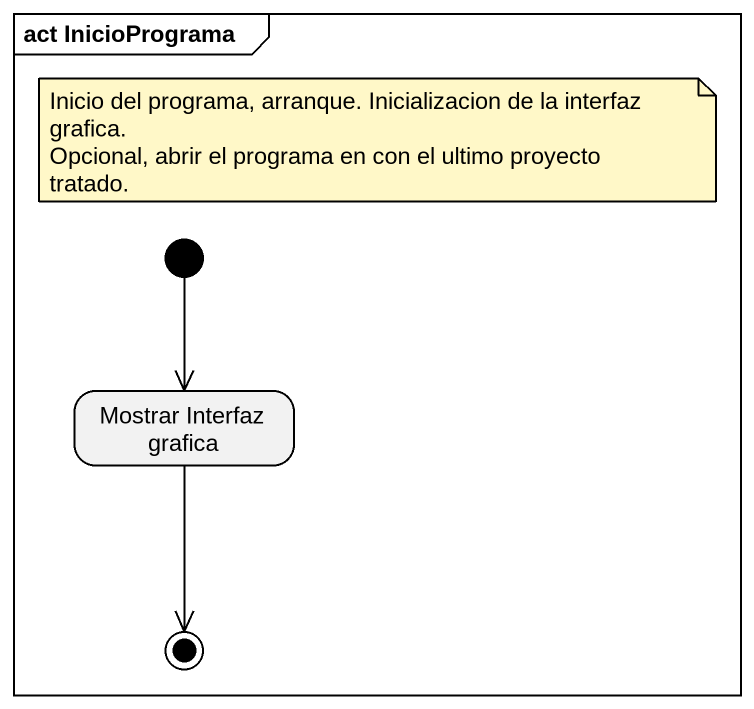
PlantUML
@startuml
mainframe act InicioPrograma
hide empty description
state "Mostrar Interfaz grafica" as Mostrar_Interfaz_grafica
[*] --> Mostrar_Interfaz_grafica
Mostrar_Interfaz_grafica --> [*]
note as N1
  Inicio del programa, arranque. Inicializacion de la interfaz grafica.
  Opcional, abrir el programa en con el ultimo proyecto tratado.
end note
@enduml
